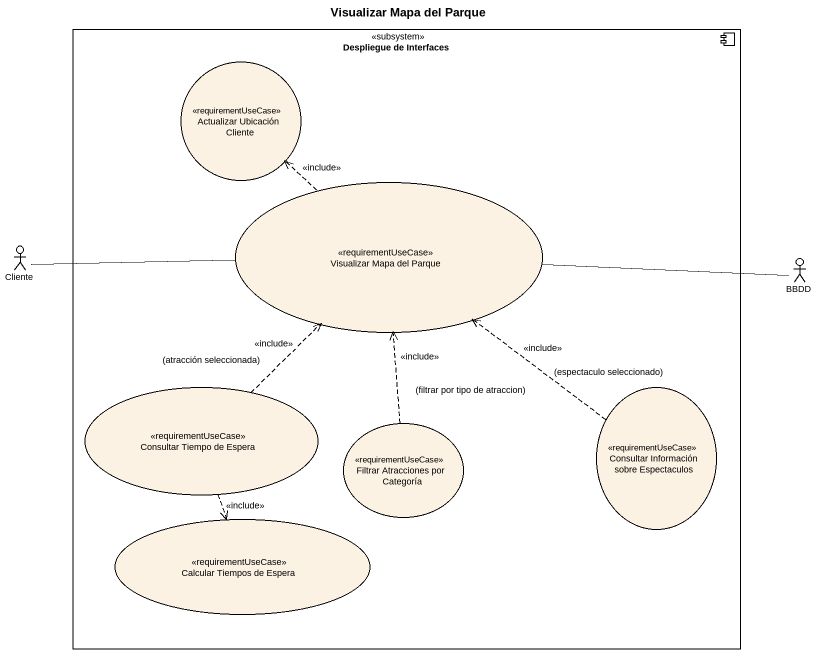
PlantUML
@startuml
title Visualizar Mapa del Parque
component "Despliegue de Interfaces" as Despliegue_de_Interfaces <<subsystem>> {
  usecase "Actualizar Ubicación Cliente" as Actualizar_Ubicación_Cliente <<requirementUseCase>>
  usecase "Visualizar Mapa del Parque" as Visualizar_Mapa_del_Parque <<requirementUseCase>>
  usecase "Consultar Tiempo de Espera" as Consultar_Tiempo_de_Espera <<requirementUseCase>>
  usecase "Consultar Información sobre Espectaculos" as Consultar_Información_sobre <<requirementUseCase>>
  usecase "Filtrar Atracciones por Categoría" as Filtrar_Atracciones_por <<requirementUseCase>>
  usecase "Calcular Tiempos de Espera" as Calcular_Tiempos_de_Espera <<requirementUseCase>>
}
actor Cliente
actor BBDD
Visualizar_Mapa_del_Parque .up.> Actualizar_Ubicación_Cliente : <<include>>
Visualizar_Mapa_del_Parque -right- BBDD
Cliente -right- Visualizar_Mapa_del_Parque
Consultar_Tiempo_de_Espera .up.> Visualizar_Mapa_del_Parque : <<include>>\n(atracción seleccionada)
Consultar_Tiempo_de_Espera ..> Calcular_Tiempos_de_Espera : <<include>>
Consultar_Información_sobre .up.> Visualizar_Mapa_del_Parque : <<include>>\n(espectaculo seleccionado)
Filtrar_Atracciones_por .up.> Visualizar_Mapa_del_Parque : <<include>>\n(filtrar por tipo de atraccion)
@enduml
